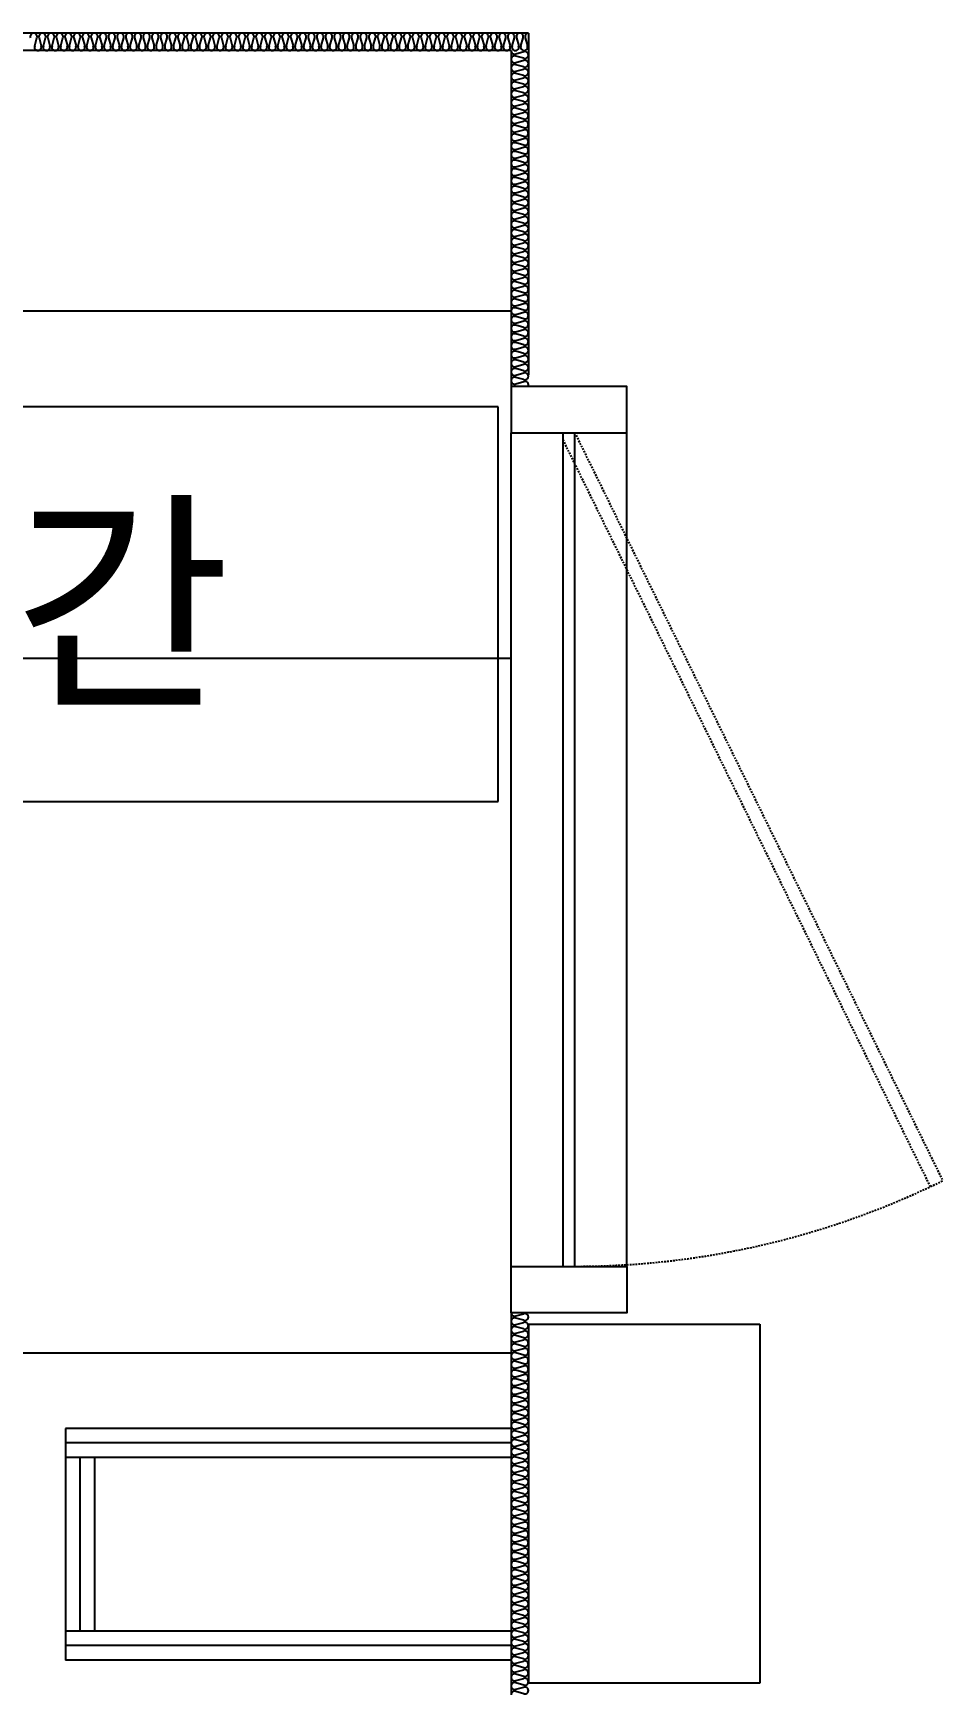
# Model space of a CAD drawing. Header units: millimetres. Extents: x 0 to 15563, y 0 to 9870.
# Drawn here: x 14707 to 15493, y 8425 to 9860 of the extents above; entities that cross this region are included whole.
import ezdxf
from ezdxf.enums import TextEntityAlignment as Align

# ---------------------------------------------------------------- set-up
doc = ezdxf.new("R2010")
doc.units = ezdxf.units.MM
doc.linetypes.add('주동원본-1$0$HD', pattern=[2.5, 1.5, -1])
for name, color, linetype in [('A_TXT', 250, 'Continuous'), ('LEGN', 7, 'Continuous'), ('주동원본-1$0$A_DOOR', 5, 'Continuous'), ('주동원본-1$0$A_DRY', 5, 'Continuous'), ('주동원본-1$0$A_HAT_P', 179, 'Continuous'), ('주동원본-1$0$A_INS', 8, 'Continuous'), ('주동원본-1$0$AS_CON', 10, 'Continuous')]:
    doc.layers.add(name, color=color, linetype=linetype)
doc.styles.add('돋음', font='')
doc.styles.get('돋음').set_extended_font_data('Dotum')

msp = doc.modelspace()

# ---------------------------------------------------------------- linework, layer by layer
at = {"layer": 'LEGN'}
for p, q in [((15108.9, 9537.2), (13941.4, 9537.2)), ((15108.9, 9196.5), (15108.9, 9537.2)), ((13941.4, 9196.5), (15108.9, 9196.5))]:
    msp.add_line(p, q, dxfattribs=at)
at = {"layer": '주동원본-1$0$A_DOOR', "color": 8}
for p, q in [((15120, 8795), (15120, 9515)), ((15220, 8795), (15220, 9515))]:
    msp.add_line(p, q, dxfattribs=at)
at = {"layer": '주동원본-1$0$A_DOOR', "linetype": 'Continuous'}
for p, q in [((15165, 8795), (15165, 9515)), ((15175, 8795), (15175, 9515))]:
    msp.add_line(p, q, dxfattribs=at)
at = {"layer": '주동원본-1$0$A_DOOR', "color": 8, "linetype": '주동원본-1$0$HD'}
for p, q in [((15175, 9515), (15492.9, 8869)), ((15164.6, 9509), (15482.1, 8863.8))]:
    msp.add_line(p, q, dxfattribs=at)
at = {"layer": '주동원본-1$0$A_DOOR', "linetype": 'Continuous'}
for points in [[(15120, 9515), (15220, 9515), (15220, 9555), (15160, 9555), (15160, 9555), (15120, 9555), (15120, 9515), (15120, 9515)], [(15120, 8795), (15220, 8795), (15220, 8755), (15220, 8755), (15220, 8755), (15120, 8755), (15120, 8795), (15120, 8795)]]:
    msp.add_lwpolyline(points, dxfattribs=at)
at = {"layer": '주동원본-1$0$A_DOOR', "color": 8, "linetype": '주동원본-1$0$HD'}
msp.add_arc((15175, 9515), 720, 270, 296.2024, dxfattribs=at)
at = {"layer": '주동원본-1$0$A_DRY'}
for p, q in [((15120, 8655), (14735, 8655)), ((14735, 8655), (14735, 8455)), ((15120, 8630), (14735, 8630)), ((14760, 8630), (14760, 8480)), ((15120, 8480), (14735, 8480)), ((15120, 8455), (14735, 8455))]:
    msp.add_line(p, q, dxfattribs=at)
at = {"layer": '주동원본-1$0$A_DRY', "color": 8}
for p, q in [((15120, 8642.5), (14735, 8642.5)), ((14747.5, 8630), (14747.5, 8480)), ((15120, 8467.5), (14735, 8467.5))]:
    msp.add_line(p, q, dxfattribs=at)
at = {"layer": '주동원본-1$0$A_HAT_P', "ltscale": 0.7}
for p, q in [((15120, 9620), (13935, 9620)), ((15120, 9320), (13935, 9320)), ((15120, 8720), (13935, 8720))]:
    msp.add_line(p, q, dxfattribs=at)
at = {"layer": '주동원본-1$0$A_INS', "ltscale": 0.5}
for p, q in [((15120, 9845), (13935, 9845)), ((15120, 9845), (15120, 9555)), ((15120, 8755), (15120, 8425))]:
    msp.add_line(p, q, dxfattribs=at)
at = {"layer": '주동원본-1$0$A_INS', "ltscale": 0.7}
for p, q in [((14708.4, 9849.1), (14710.3, 9855.9)), ((14712.2, 9855.9), (14714.1, 9849.1)), ((14715.9, 9849.1), (14717.8, 9855.9)), ((14719.7, 9855.9), (14721.6, 9849.1)), ((14723.4, 9849.1), (14725.3, 9855.9)), ((14727.2, 9855.9), (14729.1, 9849.1)), ((14730.9, 9849.1), (14732.8, 9855.9)), ((14734.7, 9855.9), (14736.6, 9849.1)), ((14738.4, 9849.1), (14740.3, 9855.9)), ((14742.2, 9855.9), (14744.1, 9849.1)), ((14745.9, 9849.1), (14747.8, 9855.9)), ((14749.7, 9855.9), (14751.6, 9849.1)), ((14753.4, 9849.1), (14755.3, 9855.9)), ((14757.2, 9855.9), (14759.1, 9849.1)), ((14760.9, 9849.1), (14762.8, 9855.9)), ((14764.7, 9855.9), (14766.6, 9849.1)), ((14768.4, 9849.1), (14770.3, 9855.9)), ((14772.2, 9855.9), (14774.1, 9849.1)), ((14775.9, 9849.1), (14777.8, 9855.9)), ((14779.7, 9855.9), (14781.6, 9849.1)), ((14783.4, 9849.1), (14785.3, 9855.9)), ((14787.2, 9855.9), (14789.1, 9849.1)), ((14790.9, 9849.1), (14792.8, 9855.9)), ((14794.7, 9855.9), (14796.6, 9849.1)), ((14798.4, 9849.1), (14800.3, 9855.9)), ((14802.2, 9855.9), (14804.1, 9849.1)), ((14805.9, 9849.1), (14807.8, 9855.9)), ((14809.7, 9855.9), (14811.6, 9849.1)), ((14813.4, 9849.1), (14815.3, 9855.9)), ((14817.2, 9855.9), (14819.1, 9849.1)), ((14820.9, 9849.1), (14822.8, 9855.9)), ((14824.7, 9855.9), (14826.6, 9849.1)), ((14828.4, 9849.1), (14830.3, 9855.9)), ((14832.2, 9855.9), (14834.1, 9849.1)), ((14835.9, 9849.1), (14837.8, 9855.9)), ((14839.7, 9855.9), (14841.6, 9849.1)), ((14843.4, 9849.1), (14845.3, 9855.9)), ((14847.2, 9855.9), (14849.1, 9849.1)), ((14850.9, 9849.1), (14852.8, 9855.9)), ((14854.7, 9855.9), (14856.6, 9849.1)), ((14858.4, 9849.1), (14860.3, 9855.9)), ((14862.2, 9855.9), (14864.1, 9849.1)), ((14865.9, 9849.1), (14867.8, 9855.9)), ((14869.7, 9855.9), (14871.6, 9849.1)), ((14873.4, 9849.1), (14875.3, 9855.9)), ((14877.2, 9855.9), (14879.1, 9849.1)), ((14880.9, 9849.1), (14882.8, 9855.9)), ((14884.7, 9855.9), (14886.6, 9849.1)), ((14888.4, 9849.1), (14890.3, 9855.9)), ((14892.2, 9855.9), (14894.1, 9849.1)), ((14895.9, 9849.1), (14897.8, 9855.9)), ((14899.7, 9855.9), (14901.6, 9849.1)), ((14903.4, 9849.1), (14905.3, 9855.9)), ((14907.2, 9855.9), (14909.1, 9849.1)), ((14910.9, 9849.1), (14912.8, 9855.9)), ((14914.7, 9855.9), (14916.6, 9849.1)), ((14918.4, 9849.1), (14920.3, 9855.9)), ((14922.2, 9855.9), (14924.1, 9849.1)), ((14925.9, 9849.1), (14927.8, 9855.9)), ((14929.7, 9855.9), (14931.6, 9849.1)), ((14933.4, 9849.1), (14935.3, 9855.9)), ((14937.2, 9855.9), (14939.1, 9849.1)), ((14940.9, 9849.1), (14942.8, 9855.9)), ((14944.7, 9855.9), (14946.6, 9849.1)), ((14948.4, 9849.1), (14950.3, 9855.9)), ((14952.2, 9855.9), (14954.1, 9849.1)), ((14955.9, 9849.1), (14957.8, 9855.9)), ((14959.7, 9855.9), (14961.6, 9849.1)), ((14963.4, 9849.1), (14965.3, 9855.9)), ((14967.2, 9855.9), (14969.1, 9849.1)), ((14970.9, 9849.1), (14972.8, 9855.9)), ((14974.7, 9855.9), (14976.6, 9849.1)), ((14978.4, 9849.1), (14980.3, 9855.9)), ((14982.2, 9855.9), (14984.1, 9849.1)), ((14985.9, 9849.1), (14987.8, 9855.9)), ((14989.7, 9855.9), (14991.6, 9849.1)), ((14993.4, 9849.1), (14995.3, 9855.9)), ((14997.2, 9855.9), (14999.1, 9849.1)), ((15000.9, 9849.1), (15002.8, 9855.9)), ((15004.7, 9855.9), (15006.6, 9849.1)), ((15008.4, 9849.1), (15010.3, 9855.9)), ((15012.2, 9855.9), (15014.1, 9849.1)), ((15015.9, 9849.1), (15017.8, 9855.9)), ((15019.7, 9855.9), (15021.6, 9849.1)), ((15023.4, 9849.1), (15025.3, 9855.9)), ((15027.2, 9855.9), (15029.1, 9849.1)), ((15030.9, 9849.1), (15032.8, 9855.9)), ((15034.7, 9855.9), (15036.6, 9849.1)), ((15038.4, 9849.1), (15040.3, 9855.9)), ((15042.2, 9855.9), (15044.1, 9849.1)), ((15045.9, 9849.1), (15047.8, 9855.9)), ((15049.7, 9855.9), (15051.6, 9849.1)), ((15053.4, 9849.1), (15055.3, 9855.9)), ((15057.2, 9855.9), (15059.1, 9849.1)), ((15060.9, 9849.1), (15062.8, 9855.9)), ((15064.7, 9855.9), (15066.6, 9849.1)), ((15068.4, 9849.1), (15070.3, 9855.9)), ((15072.2, 9855.9), (15074.1, 9849.1)), ((15075.9, 9849.1), (15077.8, 9855.9)), ((15079.7, 9855.9), (15081.6, 9849.1)), ((15083.4, 9849.1), (15085.3, 9855.9)), ((15087.2, 9855.9), (15089.1, 9849.1)), ((15090.9, 9849.1), (15092.8, 9855.9)), ((15094.7, 9855.9), (15096.6, 9849.1)), ((15098.4, 9849.1), (15100.3, 9855.9)), ((15102.2, 9855.9), (15104.1, 9849.1)), ((15105.9, 9849.1), (15107.8, 9855.9)), ((15109.7, 9855.9), (15111.6, 9849.1)), ((15113.4, 9849.1), (15115.3, 9855.9)), ((15117.2, 9855.9), (15119.1, 9849.1)), ((15120.9, 9849.1), (15122.8, 9855.9)), ((15124.7, 9855.9), (15126.6, 9849.1)), ((15128.4, 9849.1), (15130.3, 9855.9)), ((15132.2, 9855.9), (15134.1, 9849.1)), ((15124.1, 9842.2), (15130.9, 9844.1)), ((15130.9, 9838.4), (15124.1, 9840.3)), ((15124.1, 9834.7), (15130.9, 9836.6)), ((15130.9, 9830.9), (15124.1, 9832.8)), ((15124.1, 9827.2), (15130.9, 9829.1)), ((15130.9, 9823.4), (15124.1, 9825.3)), ((15124.1, 9819.7), (15130.9, 9821.6)), ((15130.9, 9815.9), (15124.1, 9817.8)), ((15124.1, 9812.2), (15130.9, 9814.1)), ((15130.9, 9808.4), (15124.1, 9810.3)), ((15124.1, 9804.7), (15130.9, 9806.6)), ((15130.9, 9800.9), (15124.1, 9802.8)), ((15124.1, 9797.2), (15130.9, 9799.1)), ((15130.9, 9793.4), (15124.1, 9795.3)), ((15124.1, 9789.7), (15130.9, 9791.6)), ((15130.9, 9785.9), (15124.1, 9787.8)), ((15124.1, 9782.2), (15130.9, 9784.1)), ((15130.9, 9778.4), (15124.1, 9780.3)), ((15124.1, 9774.7), (15130.9, 9776.6)), ((15130.9, 9770.9), (15124.1, 9772.8)), ((15124.1, 9767.2), (15130.9, 9769.1)), ((15130.9, 9763.4), (15124.1, 9765.3)), ((15124.1, 9759.7), (15130.9, 9761.6)), ((15130.9, 9755.9), (15124.1, 9757.8)), ((15124.1, 9752.2), (15130.9, 9754.1)), ((15130.9, 9748.4), (15124.1, 9750.3)), ((15124.1, 9744.7), (15130.9, 9746.6)), ((15130.9, 9740.9), (15124.1, 9742.8)), ((15124.1, 9737.2), (15130.9, 9739.1)), ((15130.9, 9733.4), (15124.1, 9735.3)), ((15124.1, 9729.7), (15130.9, 9731.6)), ((15130.9, 9725.9), (15124.1, 9727.8)), ((15124.1, 9722.2), (15130.9, 9724.1)), ((15130.9, 9718.4), (15124.1, 9720.3)), ((15124.1, 9714.7), (15130.9, 9716.6)), ((15130.9, 9710.9), (15124.1, 9712.8)), ((15124.1, 9707.2), (15130.9, 9709.1)), ((15130.9, 9703.4), (15124.1, 9705.3)), ((15124.1, 9699.7), (15130.9, 9701.6)), ((15130.9, 9695.9), (15124.1, 9697.8)), ((15124.1, 9692.2), (15130.9, 9694.1)), ((15130.9, 9688.4), (15124.1, 9690.3)), ((15124.1, 9684.7), (15130.9, 9686.6)), ((15130.9, 9680.9), (15124.1, 9682.8)), ((15124.1, 9677.2), (15130.9, 9679.1)), ((15130.9, 9673.4), (15124.1, 9675.3)), ((15124.1, 9669.7), (15130.9, 9671.6)), ((15130.9, 9665.9), (15124.1, 9667.8)), ((15124.1, 9662.2), (15130.9, 9664.1)), ((15130.9, 9658.4), (15124.1, 9660.3)), ((15124.1, 9654.7), (15130.9, 9656.6)), ((15130.9, 9650.9), (15124.1, 9652.8)), ((15124.1, 9647.2), (15130.9, 9649.1)), ((15130.9, 9643.4), (15124.1, 9645.3)), ((15124.1, 9639.7), (15130.9, 9641.6)), ((15130.9, 9635.9), (15124.1, 9637.8)), ((15124.1, 9632.2), (15130.9, 9634.1)), ((15130.9, 9628.4), (15124.1, 9630.3)), ((15124.1, 9624.7), (15130.9, 9626.6)), ((15130.9, 9620.9), (15124.1, 9622.8)), ((15124.1, 9617.2), (15130.9, 9619.1)), ((15130.9, 9613.4), (15124.1, 9615.3)), ((15124.1, 9609.7), (15130.9, 9611.6)), ((15130.9, 9605.9), (15124.1, 9607.8)), ((15124.1, 9602.2), (15130.9, 9604.1)), ((15130.9, 9598.4), (15124.1, 9600.3)), ((15124.1, 9594.7), (15130.9, 9596.6)), ((15130.9, 9590.9), (15124.1, 9592.8)), ((15124.1, 9587.2), (15130.9, 9589.1)), ((15130.9, 9583.4), (15124.1, 9585.3)), ((15124.1, 9579.7), (15130.9, 9581.6)), ((15130.9, 9575.9), (15124.1, 9577.8)), ((15124.1, 9572.2), (15130.9, 9574.1)), ((15130.9, 9568.4), (15124.1, 9570.3)), ((15124.1, 9564.7), (15130.9, 9566.6)), ((15130.9, 9560.9), (15124.1, 9562.8)), ((15124.1, 9557.2), (15130.9, 9559.1)), ((15124.1, 8752.2), (15130.9, 8754.1)), ((15130.9, 8748.4), (15124.1, 8750.3)), ((15124.1, 8744.7), (15130.9, 8746.6)), ((15130.9, 8740.9), (15124.1, 8742.8)), ((15124.1, 8737.2), (15130.9, 8739.1)), ((15130.9, 8733.4), (15124.1, 8735.3)), ((15124.1, 8729.7), (15130.9, 8731.6)), ((15130.9, 8725.9), (15124.1, 8727.8)), ((15124.1, 8722.2), (15130.9, 8724.1)), ((15130.9, 8718.4), (15124.1, 8720.3)), ((15124.1, 8714.7), (15130.9, 8716.6)), ((15130.9, 8710.9), (15124.1, 8712.8)), ((15124.1, 8707.2), (15130.9, 8709.1)), ((15130.9, 8703.4), (15124.1, 8705.3)), ((15124.1, 8699.7), (15130.9, 8701.6)), ((15130.9, 8695.9), (15124.1, 8697.8)), ((15124.1, 8692.2), (15130.9, 8694.1)), ((15130.9, 8688.4), (15124.1, 8690.3)), ((15124.1, 8684.7), (15130.9, 8686.6)), ((15130.9, 8680.9), (15124.1, 8682.8)), ((15124.1, 8677.2), (15130.9, 8679.1)), ((15130.9, 8673.4), (15124.1, 8675.3)), ((15124.1, 8669.7), (15130.9, 8671.6)), ((15130.9, 8665.9), (15124.1, 8667.8)), ((15124.1, 8662.2), (15130.9, 8664.1)), ((15130.9, 8658.4), (15124.1, 8660.3)), ((15124.1, 8654.7), (15130.9, 8656.6)), ((15130.9, 8650.9), (15124.1, 8652.8)), ((15124.1, 8647.2), (15130.9, 8649.1)), ((15130.9, 8643.4), (15124.1, 8645.3)), ((15124.1, 8639.7), (15130.9, 8641.6)), ((15130.9, 8635.9), (15124.1, 8637.8)), ((15124.1, 8632.2), (15130.9, 8634.1)), ((15130.9, 8628.4), (15124.1, 8630.3)), ((15124.1, 8624.7), (15130.9, 8626.6)), ((15130.9, 8620.9), (15124.1, 8622.8)), ((15124.1, 8617.2), (15130.9, 8619.1)), ((15130.9, 8613.4), (15124.1, 8615.3)), ((15124.1, 8609.7), (15130.9, 8611.6)), ((15130.9, 8605.9), (15124.1, 8607.8)), ((15124.1, 8602.2), (15130.9, 8604.1)), ((15130.9, 8598.4), (15124.1, 8600.3)), ((15124.1, 8594.7), (15130.9, 8596.6)), ((15130.9, 8590.9), (15124.1, 8592.8)), ((15124.1, 8587.2), (15130.9, 8589.1)), ((15130.9, 8583.4), (15124.1, 8585.3)), ((15124.1, 8579.7), (15130.9, 8581.6)), ((15130.9, 8575.9), (15124.1, 8577.8)), ((15124.1, 8572.2), (15130.9, 8574.1)), ((15130.9, 8568.4), (15124.1, 8570.3)), ((15124.1, 8564.7), (15130.9, 8566.6)), ((15130.9, 8560.9), (15124.1, 8562.8)), ((15124.1, 8557.2), (15130.9, 8559.1)), ((15130.9, 8553.4), (15124.1, 8555.3)), ((15124.1, 8549.7), (15130.9, 8551.6)), ((15130.9, 8545.9), (15124.1, 8547.8)), ((15124.1, 8542.2), (15130.9, 8544.1)), ((15130.9, 8538.4), (15124.1, 8540.3)), ((15124.1, 8534.7), (15130.9, 8536.6)), ((15130.9, 8530.9), (15124.1, 8532.8)), ((15124.1, 8527.2), (15130.9, 8529.1)), ((15130.9, 8523.4), (15124.1, 8525.3)), ((15124.1, 8519.7), (15130.9, 8521.6)), ((15130.9, 8515.9), (15124.1, 8517.8)), ((15124.1, 8512.2), (15130.9, 8514.1)), ((15130.9, 8508.4), (15124.1, 8510.3)), ((15124.1, 8504.7), (15130.9, 8506.6)), ((15130.9, 8500.9), (15124.1, 8502.8)), ((15124.1, 8497.2), (15130.9, 8499.1)), ((15130.9, 8493.4), (15124.1, 8495.3)), ((15124.1, 8489.7), (15130.9, 8491.6)), ((15130.9, 8485.9), (15124.1, 8487.8)), ((15124.1, 8482.2), (15130.9, 8484.1)), ((15130.9, 8478.4), (15124.1, 8480.3)), ((15124.1, 8474.7), (15130.9, 8476.6)), ((15130.9, 8470.9), (15124.1, 8472.8)), ((15124.1, 8467.2), (15130.9, 8469.1)), ((15130.9, 8463.4), (15124.1, 8465.3)), ((15124.1, 8459.7), (15130.9, 8461.6)), ((15130.9, 8455.9), (15124.1, 8457.8)), ((15124.1, 8452.2), (15130.9, 8454.1)), ((15130.9, 8448.4), (15124.1, 8450.3)), ((15124.1, 8444.7), (15130.9, 8446.6)), ((15130.9, 8440.9), (15124.1, 8442.8)), ((15124.1, 8437.2), (15130.9, 8439.1)), ((15130.9, 8433.4), (15124.1, 8435.3)), ((15124.1, 8429.7), (15130.9, 8431.6)), ((15130.9, 8425.9), (15124.1, 8427.8))]:
    msp.add_line(p, q, dxfattribs=at)
for centre, start, end in [((14707.5, 9857), 90.0069, 200.7789), ((14707.5, 9857), 339.2211, 89.9931), ((14715, 9857), 90.0069, 200.7789), ((14715, 9857), 339.2211, 89.9931), ((14722.5, 9857), 90.0069, 200.7789), ((14722.5, 9857), 339.2211, 89.9931), ((14730, 9857), 90.0069, 200.7789), ((14730, 9857), 339.2211, 89.9931), ((14737.5, 9857), 90.0069, 200.7789), ((14737.5, 9857), 339.2211, 89.9931), ((14745, 9857), 90.0069, 200.7789), ((14745, 9857), 339.2211, 89.9931), ((14752.5, 9857), 90.0069, 200.7789), ((14752.5, 9857), 339.2211, 89.9931), ((14760, 9857), 90.0069, 200.7789), ((14760, 9857), 339.2211, 89.9931), ((14767.5, 9857), 90.0069, 200.7789), ((14767.5, 9857), 339.2211, 89.9931), ((14775, 9857), 90.0069, 200.7789), ((14775, 9857), 339.2211, 89.9931), ((14782.5, 9857), 90.0069, 200.7789), ((14782.5, 9857), 339.2211, 89.9931), ((14790, 9857), 90.0069, 200.7789), ((14790, 9857), 339.2211, 89.9931), ((14797.5, 9857), 90.0069, 200.7789), ((14797.5, 9857), 339.2211, 89.9931), ((14805, 9857), 90.0069, 200.7789), ((14805, 9857), 339.2211, 89.9931), ((14812.5, 9857), 90.0069, 200.7789), ((14812.5, 9857), 339.2211, 89.9931), ((14820, 9857), 90.0069, 200.7789), ((14820, 9857), 339.2211, 89.9931), ((14827.5, 9857), 90.0069, 200.7789), ((14827.5, 9857), 339.2211, 89.9931), ((14835, 9857), 90.0069, 200.7789), ((14835, 9857), 339.2211, 89.9931), ((14842.5, 9857), 90.0069, 200.7789), ((14842.5, 9857), 339.2211, 89.9931), ((14850, 9857), 90.0069, 200.7789), ((14850, 9857), 339.2211, 89.9931), ((14857.5, 9857), 90.0069, 200.7789), ((14857.5, 9857), 339.2211, 89.9931), ((14865, 9857), 90.0069, 200.7789), ((14865, 9857), 339.2211, 89.9931), ((14872.5, 9857), 90.0069, 200.7789), ((14872.5, 9857), 339.2211, 89.9931), ((14880, 9857), 90.0069, 200.7789), ((14880, 9857), 339.2211, 89.9931), ((14887.5, 9857), 90.0069, 200.7789), ((14887.5, 9857), 339.2211, 89.9931), ((14895, 9857), 90.0069, 200.7789), ((14895, 9857), 339.2211, 89.9931), ((14902.5, 9857), 90.0069, 200.7789), ((14902.5, 9857), 339.2211, 89.9931), ((14910, 9857), 90.0069, 200.7789), ((14910, 9857), 339.2211, 89.9931), ((14917.5, 9857), 90.0069, 200.7789), ((14917.5, 9857), 339.2211, 89.9931), ((14925, 9857), 90.0069, 200.7789), ((14925, 9857), 339.2211, 89.9931), ((14932.5, 9857), 90.0069, 200.7789), ((14932.5, 9857), 339.2211, 89.9931), ((14940, 9857), 90.0069, 200.7789), ((14940, 9857), 339.2211, 89.9931), ((14947.5, 9857), 90.0069, 200.7789), ((14947.5, 9857), 339.2211, 89.9931), ((14955, 9857), 90.0069, 200.7789), ((14955, 9857), 339.2211, 89.9931), ((14962.5, 9857), 90.0069, 200.7789), ((14962.5, 9857), 339.2211, 89.9931), ((14970, 9857), 90.0069, 200.7789), ((14970, 9857), 339.2211, 89.9931), ((14977.5, 9857), 90.0069, 200.7789), ((14977.5, 9857), 339.2211, 89.9931), ((14985, 9857), 90.0069, 200.7789), ((14985, 9857), 339.2211, 89.9931), ((14992.5, 9857), 90.0069, 200.7789), ((14992.5, 9857), 339.2211, 89.9931), ((15000, 9857), 90.0069, 200.7789), ((15000, 9857), 339.2211, 89.9931), ((15007.5, 9857), 90.0069, 200.7789), ((15007.5, 9857), 339.2211, 89.9931), ((15015, 9857), 90.0069, 200.7789), ((15015, 9857), 339.2211, 89.9931), ((15022.5, 9857), 90.0069, 200.7789), ((15022.5, 9857), 339.2211, 89.9931), ((15030, 9857), 90.0069, 200.7789), ((15030, 9857), 339.2211, 89.9931), ((15037.5, 9857), 90.0069, 200.7789), ((15037.5, 9857), 339.2211, 89.9931), ((15045, 9857), 90.0069, 200.7789), ((15045, 9857), 339.2211, 89.9931), ((15052.5, 9857), 90.0069, 200.7789), ((15052.5, 9857), 339.2211, 89.9931), ((15060, 9857), 90.0069, 200.7789), ((15060, 9857), 339.2211, 89.9931), ((15067.5, 9857), 90.0069, 200.7789), ((15067.5, 9857), 339.2211, 89.9931), ((15075, 9857), 90.0069, 200.7789), ((15075, 9857), 339.2211, 89.9931), ((15082.5, 9857), 90.0069, 200.7789), ((15082.5, 9857), 339.2211, 89.9931), ((15090, 9857), 90.0069, 200.7789), ((15090, 9857), 339.2211, 89.9931), ((15097.5, 9857), 90.0069, 200.7789), ((15097.5, 9857), 339.2211, 89.9931), ((15105, 9857), 90.0069, 200.7789), ((15105, 9857), 339.2211, 89.9931), ((15112.5, 9857), 90.0069, 200.7789), ((15112.5, 9857), 339.2211, 89.9931), ((15120, 9857), 90.0069, 200.7789), ((15120, 9857), 339.2211, 89.9931), ((15127.5, 9857), 90.0069, 200.7789), ((15127.5, 9857), 339.2211, 89.9931), ((15135, 9857), 90.0069, 200.7789), ((14711.2, 9848), 159.2142, 20.7858), ((14718.7, 9848), 159.2142, 20.7858), ((14726.2, 9848), 159.2142, 20.7858), ((14733.7, 9848), 159.2142, 20.7858), ((14741.2, 9848), 159.2142, 20.7858), ((14748.7, 9848), 159.2142, 20.7858), ((14756.2, 9848), 159.2142, 20.7858), ((14763.7, 9848), 159.2142, 20.7858), ((14771.2, 9848), 159.2142, 20.7858), ((14778.7, 9848), 159.2142, 20.7858), ((14786.2, 9848), 159.2142, 20.7858), ((14793.7, 9848), 159.2142, 20.7858), ((14801.2, 9848), 159.2142, 20.7858), ((14808.7, 9848), 159.2142, 20.7858), ((14816.2, 9848), 159.2142, 20.7858), ((14823.7, 9848), 159.2142, 20.7858), ((14831.2, 9848), 159.2142, 20.7858), ((14838.7, 9848), 159.2142, 20.7858), ((14846.2, 9848), 159.2142, 20.7858), ((14853.7, 9848), 159.2142, 20.7858), ((14861.2, 9848), 159.2142, 20.7858), ((14868.7, 9848), 159.2142, 20.7858), ((14876.2, 9848), 159.2142, 20.7858), ((14883.7, 9848), 159.2142, 20.7858), ((14891.2, 9848), 159.2142, 20.7858), ((14898.7, 9848), 159.2142, 20.7858), ((14906.2, 9848), 159.2142, 20.7858), ((14913.7, 9848), 159.2142, 20.7858), ((14921.2, 9848), 159.2142, 20.7858), ((14928.7, 9848), 159.2142, 20.7858), ((14936.2, 9848), 159.2142, 20.7858), ((14943.7, 9848), 159.2142, 20.7858), ((14951.2, 9848), 159.2142, 20.7858), ((14958.7, 9848), 159.2142, 20.7858), ((14966.2, 9848), 159.2142, 20.7858), ((14973.7, 9848), 159.2142, 20.7858), ((14981.2, 9848), 159.2142, 20.7858), ((14988.7, 9848), 159.2142, 20.7858), ((14996.2, 9848), 159.2142, 20.7858), ((15003.7, 9848), 159.2142, 20.7858), ((15011.2, 9848), 159.2142, 20.7858), ((15018.7, 9848), 159.2142, 20.7858), ((15026.2, 9848), 159.2142, 20.7858), ((15033.7, 9848), 159.2142, 20.7858), ((15041.2, 9848), 159.2142, 20.7858), ((15048.7, 9848), 159.2142, 20.7858), ((15056.2, 9848), 159.2142, 20.7858), ((15063.7, 9848), 159.2142, 20.7858), ((15071.2, 9848), 159.2142, 20.7858), ((15078.7, 9848), 159.2142, 20.7858), ((15086.2, 9848), 159.2142, 20.7858), ((15093.7, 9848), 159.2142, 20.7858), ((15101.2, 9848), 159.2142, 20.7858), ((15108.7, 9848), 159.2142, 20.7858), ((15116.2, 9848), 159.2142, 20.7858), ((15123, 9845), 180.0069, 290.7789), ((15123.7, 9848), 159.2142, 20.7858), ((15131.2, 9848), 159.2142, 20.7858), ((15132, 9841.2), 249.2142, 110.7858), ((15123, 9837.5), 69.2211, 179.9931), ((15123, 9837.5), 180.0069, 290.7789), ((15123, 9830), 69.2211, 179.9931), ((15123, 9830), 180.0069, 290.7789), ((15132, 9833.7), 249.2142, 110.7858), ((15123, 9822.5), 69.2211, 179.9931), ((15123, 9822.5), 180.0069, 290.7789), ((15123, 9815), 69.2211, 179.9931), ((15132, 9826.2), 249.2142, 110.7858), ((15132, 9818.7), 249.2142, 110.7858), ((15123, 9815), 180.0069, 290.7789), ((15123, 9807.5), 69.2211, 179.9931), ((15123, 9807.5), 180.0069, 290.7789), ((15123, 9800), 69.2211, 179.9931), ((15132, 9811.2), 249.2142, 110.7858), ((15132, 9803.7), 249.2142, 110.7858), ((15123, 9800), 180.0069, 290.7789), ((15123, 9792.5), 69.2211, 179.9931), ((15123, 9792.5), 180.0069, 290.7789), ((15123, 9785), 69.2211, 179.9931), ((15132, 9796.2), 249.2142, 110.7858), ((15132, 9788.7), 249.2142, 110.7858), ((15123, 9785), 180.0069, 290.7789), ((15123, 9777.5), 69.2211, 179.9931), ((15123, 9777.5), 180.0069, 290.7789), ((15123, 9770), 69.2211, 179.9931), ((15132, 9781.2), 249.2142, 110.7858), ((15132, 9773.7), 249.2142, 110.7858), ((15123, 9770), 180.0069, 290.7789), ((15123, 9762.5), 69.2211, 179.9931), ((15123, 9762.5), 180.0069, 290.7789), ((15123, 9755), 69.2211, 179.9931), ((15132, 9766.2), 249.2142, 110.7858), ((15132, 9758.7), 249.2142, 110.7858), ((15123, 9755), 180.0069, 290.7789), ((15123, 9747.5), 69.2211, 179.9931), ((15123, 9747.5), 180.0069, 290.7789), ((15132, 9751.2), 249.2142, 110.7858), ((15132, 9743.7), 249.2142, 110.7858), ((15123, 9740), 69.2211, 179.9931), ((15123, 9740), 180.0069, 290.7789), ((15123, 9732.5), 69.2211, 179.9931), ((15123, 9732.5), 180.0069, 290.7789), ((15132, 9736.2), 249.2142, 110.7858), ((15132, 9728.7), 249.2142, 110.7858), ((15123, 9725), 69.2211, 179.9931), ((15123, 9725), 180.0069, 290.7789), ((15123, 9717.5), 69.2211, 179.9931), ((15123, 9717.5), 180.0069, 290.7789), ((15132, 9721.2), 249.2142, 110.7858), ((15132, 9713.7), 249.2142, 110.7858), ((15123, 9710), 69.2211, 179.9931), ((15123, 9710), 180.0069, 290.7789), ((15123, 9702.5), 69.2211, 179.9931), ((15123, 9702.5), 180.0069, 290.7789), ((15132, 9706.2), 249.2142, 110.7858), ((15132, 9698.7), 249.2142, 110.7858), ((15123, 9695), 69.2211, 179.9931), ((15123, 9695), 180.0069, 290.7789), ((15123, 9687.5), 69.2211, 179.9931), ((15123, 9687.5), 180.0069, 290.7789), ((15132, 9691.2), 249.2142, 110.7858), ((15132, 9683.7), 249.2142, 110.7858), ((15123, 9680), 69.2211, 179.9931), ((15123, 9680), 180.0069, 290.7789), ((15123, 9672.5), 69.2211, 179.9931), ((15123, 9672.5), 180.0069, 290.7789), ((15132, 9676.2), 249.2142, 110.7858), ((15123, 9665), 69.2211, 179.9931), ((15123, 9665), 180.0069, 290.7789), ((15123, 9657.5), 69.2211, 179.9931), ((15132, 9668.7), 249.2142, 110.7858), ((15132, 9661.2), 249.2142, 110.7858), ((15123, 9657.5), 180.0069, 290.7789), ((15123, 9650), 69.2211, 179.9931), ((15123, 9650), 180.0069, 290.7789), ((15123, 9642.5), 69.2211, 179.9931), ((15132, 9653.7), 249.2142, 110.7858), ((15132, 9646.2), 249.2142, 110.7858), ((15123, 9642.5), 180.0069, 290.7789), ((15123, 9635), 69.2211, 179.9931), ((15123, 9635), 180.0069, 290.7789), ((15123, 9627.5), 69.2211, 179.9931), ((15132, 9638.7), 249.2142, 110.7858), ((15132, 9631.2), 249.2142, 110.7858), ((15123, 9627.5), 180.0069, 290.7789), ((15123, 9620), 69.2211, 179.9931), ((15123, 9620), 180.0069, 290.7789), ((15123, 9612.5), 69.2211, 179.9931), ((15132, 9623.7), 249.2142, 110.7858), ((15132, 9616.2), 249.2142, 110.7858), ((15123, 9612.5), 180.0069, 290.7789), ((15123, 9605), 69.2211, 179.9931), ((15123, 9605), 180.0069, 290.7789), ((15123, 9597.5), 69.2211, 179.9931), ((15132, 9608.7), 249.2142, 110.7858), ((15132, 9601.2), 249.2142, 110.7858), ((15123, 9597.5), 180.0069, 290.7789), ((15123, 9590), 69.2211, 179.9931), ((15123, 9590), 180.0069, 290.7789), ((15132, 9593.7), 249.2142, 110.7858), ((15132, 9586.2), 249.2142, 110.7858), ((15123, 9582.5), 69.2211, 179.9931), ((15123, 9582.5), 180.0069, 290.7789), ((15123, 9575), 69.2211, 179.9931), ((15123, 9575), 180.0069, 290.7789), ((15132, 9578.7), 249.2142, 110.7858), ((15132, 9571.2), 249.2142, 110.7858), ((15123, 9567.5), 69.2211, 179.9931), ((15123, 9567.5), 180.0069, 290.7789), ((15123, 9560), 69.2211, 179.9931), ((15123, 9560), 180.0069, 290.7789), ((15132, 9563.7), 249.2142, 110.7858), ((15132, 9556.2), 335.3781, 110.7858), ((15123, 8755), 180.0069, 290.7789), ((15132, 8751.2), 249.2142, 110.7858), ((15123, 8747.5), 69.2211, 179.9931), ((15123, 8747.5), 180.0069, 290.7789), ((15123, 8740), 69.2211, 179.9931), ((15123, 8740), 180.0069, 290.7789), ((15132, 8743.7), 249.2142, 110.7858), ((15132, 8736.2), 249.2142, 110.7858), ((15123, 8732.5), 69.2211, 179.9931), ((15123, 8732.5), 180.0069, 290.7789), ((15123, 8725), 69.2211, 179.9931), ((15123, 8725), 180.0069, 290.7789), ((15132, 8728.7), 249.2142, 110.7858), ((15123, 8717.5), 69.2211, 179.9931), ((15123, 8717.5), 180.0069, 290.7789), ((15123, 8710), 69.2211, 179.9931), ((15132, 8721.2), 249.2142, 110.7858), ((15132, 8713.7), 249.2142, 110.7858), ((15123, 8710), 180.0069, 290.7789), ((15123, 8702.5), 69.2211, 179.9931), ((15123, 8702.5), 180.0069, 290.7789), ((15123, 8695), 69.2211, 179.9931), ((15132, 8706.2), 249.2142, 110.7858), ((15132, 8698.7), 249.2142, 110.7858), ((15123, 8695), 180.0069, 290.7789), ((15123, 8687.5), 69.2211, 179.9931), ((15123, 8687.5), 180.0069, 290.7789), ((15123, 8680), 69.2211, 179.9931), ((15132, 8691.2), 249.2142, 110.7858), ((15132, 8683.7), 249.2142, 110.7858), ((15123, 8680), 180.0069, 290.7789), ((15123, 8672.5), 69.2211, 179.9931), ((15123, 8672.5), 180.0069, 290.7789), ((15123, 8665), 69.2211, 179.9931), ((15132, 8676.2), 249.2142, 110.7858), ((15132, 8668.7), 249.2142, 110.7858), ((15123, 8665), 180.0069, 290.7789), ((15123, 8657.5), 69.2211, 179.9931), ((15123, 8657.5), 180.0069, 290.7789), ((15132, 8661.2), 249.2142, 110.7858), ((15132, 8653.7), 249.2142, 110.7858), ((15123, 8650), 69.2211, 179.9931), ((15123, 8650), 180.0069, 290.7789), ((15123, 8642.5), 69.2211, 179.9931), ((15123, 8642.5), 180.0069, 290.7789), ((15132, 8646.2), 249.2142, 110.7858), ((15132, 8638.7), 249.2142, 110.7858), ((15123, 8635), 69.2211, 179.9931), ((15123, 8635), 180.0069, 290.7789), ((15123, 8627.5), 69.2211, 179.9931), ((15123, 8627.5), 180.0069, 290.7789), ((15132, 8631.2), 249.2142, 110.7858), ((15132, 8623.7), 249.2142, 110.7858), ((15123, 8620), 69.2211, 179.9931), ((15123, 8620), 180.0069, 290.7789), ((15123, 8612.5), 69.2211, 179.9931), ((15123, 8612.5), 180.0069, 290.7789), ((15132, 8616.2), 249.2142, 110.7858), ((15132, 8608.7), 249.2142, 110.7858), ((15123, 8605), 69.2211, 179.9931), ((15123, 8605), 180.0069, 290.7789), ((15123, 8597.5), 69.2211, 179.9931), ((15123, 8597.5), 180.0069, 290.7789), ((15132, 8601.2), 249.2142, 110.7858), ((15132, 8593.7), 249.2142, 110.7858), ((15123, 8590), 69.2211, 179.9931), ((15123, 8590), 180.0069, 290.7789), ((15123, 8582.5), 69.2211, 179.9931), ((15123, 8582.5), 180.0069, 290.7789), ((15132, 8586.2), 249.2142, 110.7858), ((15132, 8578.7), 249.2142, 110.7858), ((15123, 8575), 69.2211, 179.9931), ((15123, 8575), 180.0069, 290.7789), ((15123, 8567.5), 69.2211, 179.9931), ((15123, 8567.5), 180.0069, 290.7789), ((15132, 8571.2), 249.2142, 110.7858), ((15123, 8560), 69.2211, 179.9931), ((15123, 8560), 180.0069, 290.7789), ((15123, 8552.5), 69.2211, 179.9931), ((15132, 8563.7), 249.2142, 110.7858), ((15132, 8556.2), 249.2142, 110.7858), ((15123, 8552.5), 180.0069, 290.7789), ((15123, 8545), 69.2211, 179.9931), ((15123, 8545), 180.0069, 290.7789), ((15123, 8537.5), 69.2211, 179.9931), ((15132, 8548.7), 249.2142, 110.7858), ((15132, 8541.2), 249.2142, 110.7858), ((15123, 8537.5), 180.0069, 290.7789), ((15123, 8530), 69.2211, 179.9931), ((15123, 8530), 180.0069, 290.7789), ((15123, 8522.5), 69.2211, 179.9931), ((15132, 8533.7), 249.2142, 110.7858), ((15132, 8526.2), 249.2142, 110.7858), ((15123, 8522.5), 180.0069, 290.7789), ((15123, 8515), 69.2211, 179.9931), ((15123, 8515), 180.0069, 290.7789), ((15123, 8507.5), 69.2211, 179.9931), ((15132, 8518.7), 249.2142, 110.7858), ((15132, 8511.2), 249.2142, 110.7858), ((15123, 8507.5), 180.0069, 290.7789), ((15123, 8500), 69.2211, 179.9931), ((15123, 8500), 180.0069, 290.7789), ((15123, 8492.5), 69.2211, 179.9931), ((15132, 8503.7), 249.2142, 110.7858), ((15132, 8496.2), 249.2142, 110.7858), ((15123, 8492.5), 180.0069, 290.7789), ((15123, 8485), 69.2211, 179.9931), ((15123, 8485), 180.0069, 290.7789), ((15132, 8488.7), 249.2142, 110.7858), ((15132, 8481.2), 249.2142, 110.7858), ((15123, 8477.5), 69.2211, 179.9931), ((15123, 8477.5), 180.0069, 290.7789), ((15123, 8470), 69.2211, 179.9931), ((15123, 8470), 180.0069, 290.7789), ((15132, 8473.7), 249.2142, 110.7858), ((15132, 8466.2), 249.2142, 110.7858), ((15123, 8462.5), 69.2211, 179.9931), ((15123, 8462.5), 180.0069, 290.7789), ((15123, 8455), 69.2211, 179.9931), ((15123, 8455), 180.0069, 290.7789), ((15132, 8458.7), 249.2142, 110.7858), ((15132, 8451.2), 249.2142, 110.7858), ((15123, 8447.5), 69.2211, 179.9931), ((15123, 8447.5), 180.0069, 290.7789), ((15123, 8440), 69.2211, 179.9931), ((15123, 8440), 180.0069, 290.7789), ((15132, 8443.7), 249.2142, 110.7858), ((15132, 8436.2), 249.2142, 110.7858), ((15123, 8432.5), 69.2211, 179.9931), ((15123, 8432.5), 180.0069, 290.7789), ((15123, 8425), 69.2211, 179.9931), ((15132, 8428.7), 249.2142, 110.7858)]:
    msp.add_arc(centre, 3, start, end, dxfattribs=at)
at = {"layer": '주동원본-1$0$AS_CON', "ltscale": 0.5}
for p, q in [((15135, 9860), (13860, 9860)), ((15135, 9860), (15135, 9565)), ((15135, 8745), (15135, 8435)), ((15335, 8745), (15335, 8435)), ((15335, 8435), (15135, 8435))]:
    msp.add_line(p, q, dxfattribs=at)
at = {"layer": '주동원본-1$0$AS_CON'}
msp.add_line((15135, 8745), (15335, 8745), dxfattribs=at)

# ---------------------------------------------------------------- texts
at = {"layer": 'A_TXT', "linetype": 'Continuous', "style": '돋음'}
msp.add_text('대피공간', height=150, dxfattribs=at).set_placement((14125.1, 9366.9), align=Align.MIDDLE_LEFT)

doc.saveas('drawing.dxf')
